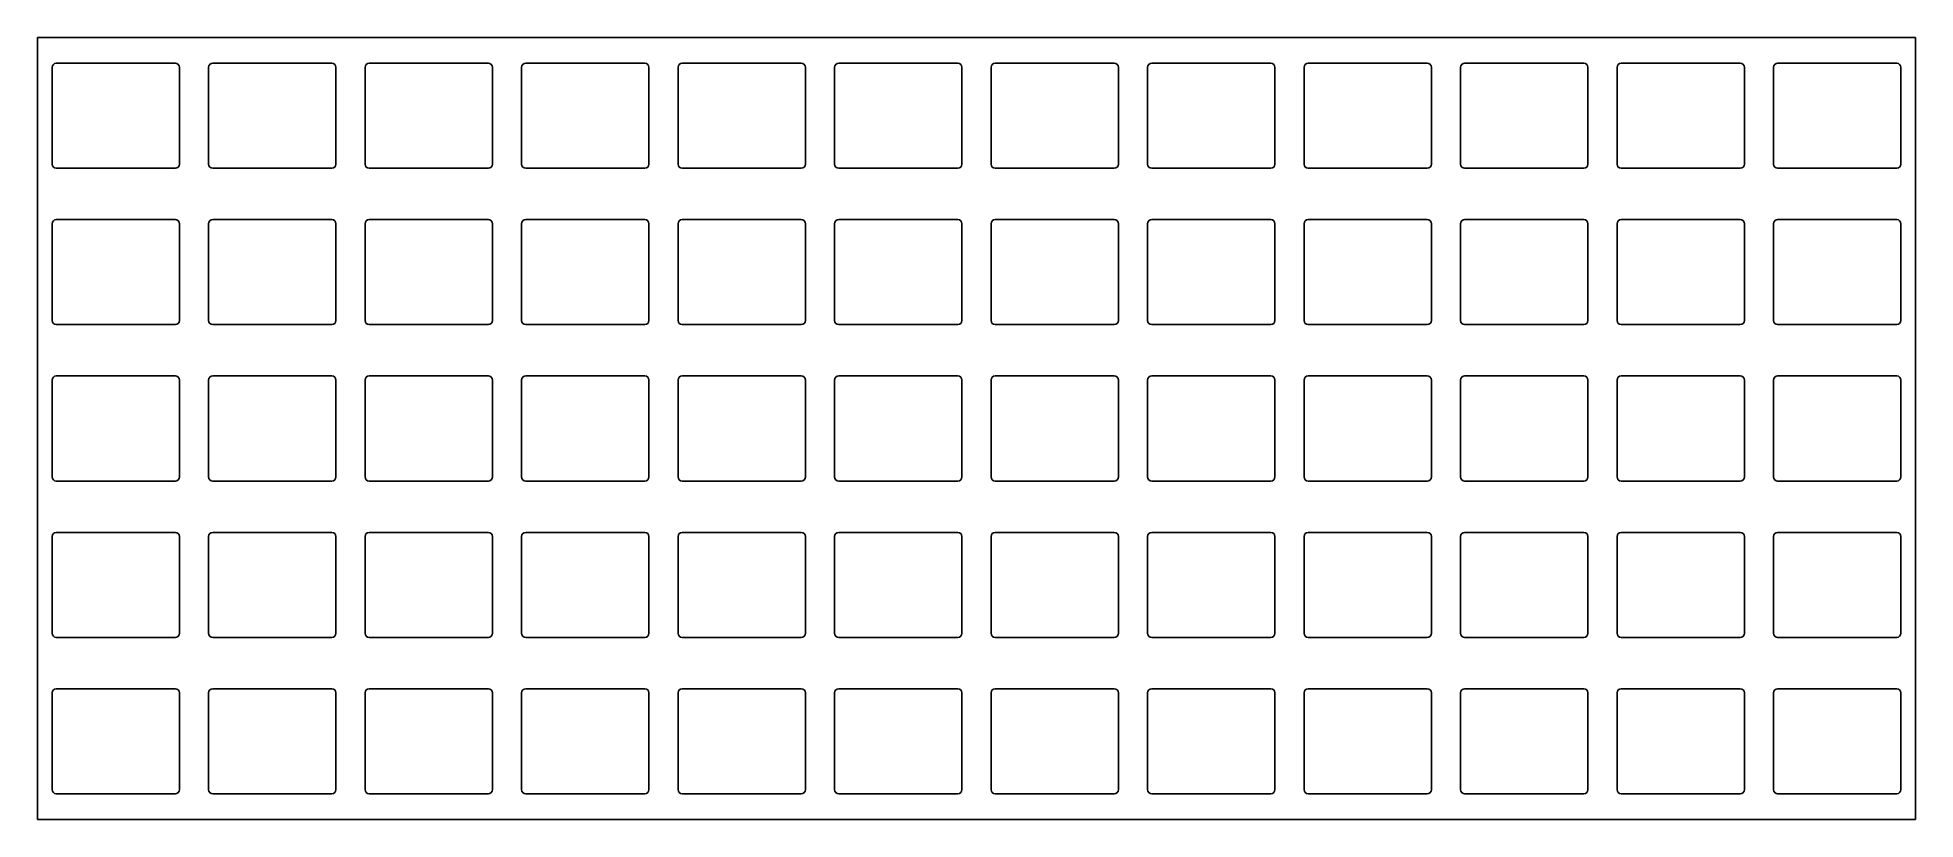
# Model space of a CAD drawing. Header units: millimetres. Extents: x 0 to 229, y -95 to 0.
import ezdxf

# ---------------------------------------------------------------- set-up
doc = ezdxf.new("R2010")
doc.units = ezdxf.units.MM

msp = doc.modelspace()

# ---------------------------------------------------------------- linework, layer by layer
for p, q in [((0, 0), (228.6, 0)), ((0, 0), (0, -95.25)), ((228.6, 0), (228.6, -95.25)), ((1.775, -3.625), (1.775, -15.425)), ((2.275, -3.125), (16.775, -3.125)), ((17.275, -3.625), (17.275, -15.425)), ((20.825, -3.625), (20.825, -15.425)), ((21.325, -3.125), (35.825, -3.125)), ((36.325, -3.625), (36.325, -15.425)), ((39.875, -3.625), (39.875, -15.425)), ((40.375, -3.125), (54.875, -3.125)), ((55.375, -3.625), (55.375, -15.425)), ((58.925, -3.625), (58.925, -15.425)), ((59.425, -3.125), (73.925, -3.125)), ((74.425, -3.625), (74.425, -15.425)), ((77.975, -3.625), (77.975, -15.425)), ((78.475, -3.125), (92.975, -3.125)), ((93.475, -3.625), (93.475, -15.425)), ((97.025, -3.625), (97.025, -15.425)), ((97.525, -3.125), (112.025, -3.125)), ((112.525, -3.625), (112.525, -15.425)), ((116.075, -3.625), (116.075, -15.425)), ((116.575, -3.125), (131.075, -3.125)), ((131.575, -3.625), (131.575, -15.425)), ((135.125, -3.625), (135.125, -15.425)), ((135.625, -3.125), (150.125, -3.125)), ((150.625, -3.625), (150.625, -15.425)), ((154.175, -3.625), (154.175, -15.425)), ((154.675, -3.125), (169.175, -3.125)), ((169.675, -3.625), (169.675, -15.425)), ((173.225, -3.625), (173.225, -15.425)), ((173.725, -3.125), (188.225, -3.125)), ((188.725, -3.625), (188.725, -15.425)), ((192.275, -3.625), (192.275, -15.425)), ((192.775, -3.125), (207.275, -3.125)), ((207.775, -3.625), (207.775, -15.425)), ((211.325, -3.625), (211.325, -15.425)), ((211.825, -3.125), (226.325, -3.125)), ((226.825, -3.625), (226.825, -15.425)), ((2.275, -15.925), (16.775, -15.925)), ((21.325, -15.925), (35.825, -15.925)), ((40.375, -15.925), (54.875, -15.925)), ((59.425, -15.925), (73.925, -15.925)), ((78.475, -15.925), (92.975, -15.925)), ((97.525, -15.925), (112.025, -15.925)), ((116.575, -15.925), (131.075, -15.925)), ((135.625, -15.925), (150.125, -15.925)), ((154.675, -15.925), (169.175, -15.925)), ((173.725, -15.925), (188.225, -15.925)), ((192.775, -15.925), (207.275, -15.925)), ((211.825, -15.925), (226.325, -15.925)), ((1.775, -22.675), (1.775, -34.475)), ((2.275, -22.175), (16.775, -22.175)), ((17.275, -22.675), (17.275, -34.475)), ((20.825, -22.675), (20.825, -34.475)), ((21.325, -22.175), (35.825, -22.175)), ((36.325, -22.675), (36.325, -34.475)), ((39.875, -22.675), (39.875, -34.475)), ((40.375, -22.175), (54.875, -22.175)), ((55.375, -22.675), (55.375, -34.475)), ((58.925, -22.675), (58.925, -34.475)), ((59.425, -22.175), (73.925, -22.175)), ((74.425, -22.675), (74.425, -34.475)), ((77.975, -22.675), (77.975, -34.475)), ((78.475, -22.175), (92.975, -22.175)), ((93.475, -22.675), (93.475, -34.475)), ((97.025, -22.675), (97.025, -34.475)), ((97.525, -22.175), (112.025, -22.175)), ((112.525, -22.675), (112.525, -34.475)), ((116.075, -22.675), (116.075, -34.475)), ((116.575, -22.175), (131.075, -22.175)), ((131.575, -22.675), (131.575, -34.475)), ((135.125, -22.675), (135.125, -34.475)), ((135.625, -22.175), (150.125, -22.175)), ((150.625, -22.675), (150.625, -34.475)), ((154.175, -22.675), (154.175, -34.475)), ((154.675, -22.175), (169.175, -22.175)), ((169.675, -22.675), (169.675, -34.475)), ((173.225, -22.675), (173.225, -34.475)), ((173.725, -22.175), (188.225, -22.175)), ((188.725, -22.675), (188.725, -34.475)), ((192.275, -22.675), (192.275, -34.475)), ((192.775, -22.175), (207.275, -22.175)), ((207.775, -22.675), (207.775, -34.475)), ((211.325, -22.675), (211.325, -34.475)), ((211.825, -22.175), (226.325, -22.175)), ((226.825, -22.675), (226.825, -34.475)), ((2.275, -34.975), (16.775, -34.975)), ((21.325, -34.975), (35.825, -34.975)), ((40.375, -34.975), (54.875, -34.975)), ((59.425, -34.975), (73.925, -34.975)), ((78.475, -34.975), (92.975, -34.975)), ((97.525, -34.975), (112.025, -34.975)), ((116.575, -34.975), (131.075, -34.975)), ((135.625, -34.975), (150.125, -34.975)), ((154.675, -34.975), (169.175, -34.975)), ((173.725, -34.975), (188.225, -34.975)), ((192.775, -34.975), (207.275, -34.975)), ((211.825, -34.975), (226.325, -34.975)), ((1.775, -41.725), (1.775, -53.525)), ((2.275, -41.225), (16.775, -41.225)), ((17.275, -41.725), (17.275, -53.525)), ((20.825, -41.725), (20.825, -53.525)), ((21.325, -41.225), (35.825, -41.225)), ((36.325, -41.725), (36.325, -53.525)), ((39.875, -41.725), (39.875, -53.525)), ((40.375, -41.225), (54.875, -41.225)), ((55.375, -41.725), (55.375, -53.525)), ((58.925, -41.725), (58.925, -53.525)), ((59.425, -41.225), (73.925, -41.225)), ((74.425, -41.725), (74.425, -53.525)), ((77.975, -41.725), (77.975, -53.525)), ((78.475, -41.225), (92.975, -41.225)), ((93.475, -41.725), (93.475, -53.525)), ((97.025, -41.725), (97.025, -53.525)), ((97.525, -41.225), (112.025, -41.225)), ((112.525, -41.725), (112.525, -53.525)), ((116.075, -41.725), (116.075, -53.525)), ((116.575, -41.225), (131.075, -41.225)), ((131.575, -41.725), (131.575, -53.525)), ((135.125, -41.725), (135.125, -53.525)), ((135.625, -41.225), (150.125, -41.225)), ((150.625, -41.725), (150.625, -53.525)), ((154.175, -41.725), (154.175, -53.525)), ((154.675, -41.225), (169.175, -41.225)), ((169.675, -41.725), (169.675, -53.525)), ((173.225, -41.725), (173.225, -53.525)), ((173.725, -41.225), (188.225, -41.225)), ((188.725, -41.725), (188.725, -53.525)), ((192.275, -41.725), (192.275, -53.525)), ((192.775, -41.225), (207.275, -41.225)), ((207.775, -41.725), (207.775, -53.525)), ((211.325, -41.725), (211.325, -53.525)), ((211.825, -41.225), (226.325, -41.225)), ((226.825, -41.725), (226.825, -53.525)), ((2.275, -54.025), (16.775, -54.025)), ((21.325, -54.025), (35.825, -54.025)), ((40.375, -54.025), (54.875, -54.025)), ((59.425, -54.025), (73.925, -54.025)), ((78.475, -54.025), (92.975, -54.025)), ((97.525, -54.025), (112.025, -54.025)), ((116.575, -54.025), (131.075, -54.025)), ((135.625, -54.025), (150.125, -54.025)), ((154.675, -54.025), (169.175, -54.025)), ((173.725, -54.025), (188.225, -54.025)), ((192.775, -54.025), (207.275, -54.025)), ((211.825, -54.025), (226.325, -54.025)), ((1.775, -60.775), (1.775, -72.575)), ((2.275, -60.275), (16.775, -60.275)), ((17.275, -60.775), (17.275, -72.575)), ((20.825, -60.775), (20.825, -72.575)), ((21.325, -60.275), (35.825, -60.275)), ((36.325, -60.775), (36.325, -72.575)), ((39.875, -60.775), (39.875, -72.575)), ((40.375, -60.275), (54.875, -60.275)), ((55.375, -60.775), (55.375, -72.575)), ((58.925, -60.775), (58.925, -72.575)), ((59.425, -60.275), (73.925, -60.275)), ((74.425, -60.775), (74.425, -72.575)), ((77.975, -60.775), (77.975, -72.575)), ((78.475, -60.275), (92.975, -60.275)), ((93.475, -60.775), (93.475, -72.575)), ((97.025, -60.775), (97.025, -72.575)), ((97.525, -60.275), (112.025, -60.275)), ((112.525, -60.775), (112.525, -72.575)), ((116.075, -60.775), (116.075, -72.575)), ((116.575, -60.275), (131.075, -60.275)), ((131.575, -60.775), (131.575, -72.575)), ((135.125, -60.775), (135.125, -72.575)), ((135.625, -60.275), (150.125, -60.275)), ((150.625, -60.775), (150.625, -72.575)), ((154.175, -60.775), (154.175, -72.575)), ((154.675, -60.275), (169.175, -60.275)), ((169.675, -60.775), (169.675, -72.575)), ((173.225, -60.775), (173.225, -72.575)), ((173.725, -60.275), (188.225, -60.275)), ((188.725, -60.775), (188.725, -72.575)), ((192.275, -60.775), (192.275, -72.575)), ((192.775, -60.275), (207.275, -60.275)), ((207.775, -60.775), (207.775, -72.575)), ((211.325, -60.775), (211.325, -72.575)), ((211.825, -60.275), (226.325, -60.275)), ((226.825, -60.775), (226.825, -72.575)), ((2.275, -73.075), (16.775, -73.075)), ((21.325, -73.075), (35.825, -73.075)), ((40.375, -73.075), (54.875, -73.075)), ((59.425, -73.075), (73.925, -73.075)), ((78.475, -73.075), (92.975, -73.075)), ((97.525, -73.075), (112.025, -73.075)), ((116.575, -73.075), (131.075, -73.075)), ((135.625, -73.075), (150.125, -73.075)), ((154.675, -73.075), (169.175, -73.075)), ((173.725, -73.075), (188.225, -73.075)), ((192.775, -73.075), (207.275, -73.075)), ((211.825, -73.075), (226.325, -73.075)), ((1.775, -79.825), (1.775, -91.625)), ((2.275, -79.325), (16.775, -79.325)), ((17.275, -79.825), (17.275, -91.625)), ((20.825, -79.825), (20.825, -91.625)), ((21.325, -79.325), (35.825, -79.325)), ((36.325, -79.825), (36.325, -91.625)), ((39.875, -79.825), (39.875, -91.625)), ((40.375, -79.325), (54.875, -79.325)), ((55.375, -79.825), (55.375, -91.625)), ((58.925, -79.825), (58.925, -91.625)), ((59.425, -79.325), (73.925, -79.325)), ((74.425, -79.825), (74.425, -91.625)), ((77.975, -79.825), (77.975, -91.625)), ((78.475, -79.325), (92.975, -79.325)), ((93.475, -79.825), (93.475, -91.625)), ((97.025, -79.825), (97.025, -91.625)), ((97.525, -79.325), (112.025, -79.325)), ((112.525, -79.825), (112.525, -91.625)), ((116.075, -79.825), (116.075, -91.625)), ((116.575, -79.325), (131.075, -79.325)), ((131.575, -79.825), (131.575, -91.625)), ((135.125, -79.825), (135.125, -91.625)), ((135.625, -79.325), (150.125, -79.325)), ((150.625, -79.825), (150.625, -91.625)), ((154.175, -79.825), (154.175, -91.625)), ((154.675, -79.325), (169.175, -79.325)), ((169.675, -79.825), (169.675, -91.625)), ((173.225, -79.825), (173.225, -91.625)), ((173.725, -79.325), (188.225, -79.325)), ((188.725, -79.825), (188.725, -91.625)), ((192.275, -79.825), (192.275, -91.625)), ((192.775, -79.325), (207.275, -79.325)), ((207.775, -79.825), (207.775, -91.625)), ((211.325, -79.825), (211.325, -91.625)), ((211.825, -79.325), (226.325, -79.325)), ((226.825, -79.825), (226.825, -91.625)), ((2.275, -92.125), (16.775, -92.125)), ((21.325, -92.125), (35.825, -92.125)), ((40.375, -92.125), (54.875, -92.125)), ((59.425, -92.125), (73.925, -92.125)), ((78.475, -92.125), (92.975, -92.125)), ((97.525, -92.125), (112.025, -92.125)), ((116.575, -92.125), (131.075, -92.125)), ((135.625, -92.125), (150.125, -92.125)), ((154.675, -92.125), (169.175, -92.125)), ((173.725, -92.125), (188.225, -92.125)), ((192.775, -92.125), (207.275, -92.125)), ((211.825, -92.125), (226.325, -92.125)), ((0, -95.25), (228.6, -95.25))]:
    msp.add_line(p, q)
for centre, start, end in [((2.275, -3.625), 90, 180), ((16.775, -3.625), 0, 90), ((21.325, -3.625), 90, 180), ((35.825, -3.625), 0, 90), ((40.375, -3.625), 90, 180), ((54.875, -3.625), 0, 90), ((59.425, -3.625), 90, 180), ((73.925, -3.625), 0, 90), ((78.475, -3.625), 90, 180), ((92.975, -3.625), 0, 90), ((97.525, -3.625), 90, 180), ((112.025, -3.625), 0, 90), ((116.575, -3.625), 90, 180), ((131.075, -3.625), 0, 90), ((135.625, -3.625), 90, 180), ((150.125, -3.625), 0, 90), ((154.675, -3.625), 90, 180), ((169.175, -3.625), 0, 90), ((173.725, -3.625), 90, 180), ((188.225, -3.625), 0, 90), ((192.775, -3.625), 90, 180), ((207.275, -3.625), 0, 90), ((211.825, -3.625), 90, 180), ((226.325, -3.625), 0, 90), ((2.275, -15.425), 180, 270), ((16.775, -15.425), 270, 360), ((21.325, -15.425), 180, 270), ((35.825, -15.425), 270, 360), ((40.375, -15.425), 180, 270), ((54.875, -15.425), 270, 360), ((59.425, -15.425), 180, 270), ((73.925, -15.425), 270, 360), ((78.475, -15.425), 180, 270), ((92.975, -15.425), 270, 360), ((97.525, -15.425), 180, 270), ((112.025, -15.425), 270, 360), ((116.575, -15.425), 180, 270), ((131.075, -15.425), 270, 360), ((135.625, -15.425), 180, 270), ((150.125, -15.425), 270, 360), ((154.675, -15.425), 180, 270), ((169.175, -15.425), 270, 360), ((173.725, -15.425), 180, 270), ((188.225, -15.425), 270, 360), ((192.775, -15.425), 180, 270), ((207.275, -15.425), 270, 360), ((211.825, -15.425), 180, 270), ((226.325, -15.425), 270, 360), ((2.275, -22.675), 90, 180), ((16.775, -22.675), 0, 90), ((21.325, -22.675), 90, 180), ((35.825, -22.675), 0, 90), ((40.375, -22.675), 90, 180), ((54.875, -22.675), 0, 90), ((59.425, -22.675), 90, 180), ((73.925, -22.675), 0, 90), ((78.475, -22.675), 90, 180), ((92.975, -22.675), 0, 90), ((97.525, -22.675), 90, 180), ((112.025, -22.675), 0, 90), ((116.575, -22.675), 90, 180), ((131.075, -22.675), 0, 90), ((135.625, -22.675), 90, 180), ((150.125, -22.675), 0, 90), ((154.675, -22.675), 90, 180), ((169.175, -22.675), 0, 90), ((173.725, -22.675), 90, 180), ((188.225, -22.675), 0, 90), ((192.775, -22.675), 90, 180), ((207.275, -22.675), 0, 90), ((211.825, -22.675), 90, 180), ((226.325, -22.675), 0, 90), ((2.275, -34.475), 180, 270), ((16.775, -34.475), 270, 360), ((21.325, -34.475), 180, 270), ((35.825, -34.475), 270, 360), ((40.375, -34.475), 180, 270), ((54.875, -34.475), 270, 360), ((59.425, -34.475), 180, 270), ((73.925, -34.475), 270, 360), ((78.475, -34.475), 180, 270), ((92.975, -34.475), 270, 360), ((97.525, -34.475), 180, 270), ((112.025, -34.475), 270, 360), ((116.575, -34.475), 180, 270), ((131.075, -34.475), 270, 360), ((135.625, -34.475), 180, 270), ((150.125, -34.475), 270, 360), ((154.675, -34.475), 180, 270), ((169.175, -34.475), 270, 360), ((173.725, -34.475), 180, 270), ((188.225, -34.475), 270, 360), ((192.775, -34.475), 180, 270), ((207.275, -34.475), 270, 360), ((211.825, -34.475), 180, 270), ((226.325, -34.475), 270, 360), ((2.275, -41.725), 90, 180), ((16.775, -41.725), 0, 90), ((21.325, -41.725), 90, 180), ((35.825, -41.725), 0, 90), ((40.375, -41.725), 90, 180), ((54.875, -41.725), 0, 90), ((59.425, -41.725), 90, 180), ((73.925, -41.725), 0, 90), ((78.475, -41.725), 90, 180), ((92.975, -41.725), 0, 90), ((97.525, -41.725), 90, 180), ((112.025, -41.725), 0, 90), ((116.575, -41.725), 90, 180), ((131.075, -41.725), 0, 90), ((135.625, -41.725), 90, 180), ((150.125, -41.725), 0, 90), ((154.675, -41.725), 90, 180), ((169.175, -41.725), 0, 90), ((173.725, -41.725), 90, 180), ((188.225, -41.725), 0, 90), ((192.775, -41.725), 90, 180), ((207.275, -41.725), 0, 90), ((211.825, -41.725), 90, 180), ((226.325, -41.725), 0, 90), ((2.275, -53.525), 180, 270), ((16.775, -53.525), 270, 360), ((21.325, -53.525), 180, 270), ((35.825, -53.525), 270, 360), ((40.375, -53.525), 180, 270), ((54.875, -53.525), 270, 360), ((59.425, -53.525), 180, 270), ((73.925, -53.525), 270, 360), ((78.475, -53.525), 180, 270), ((92.975, -53.525), 270, 360), ((97.525, -53.525), 180, 270), ((112.025, -53.525), 270, 360), ((116.575, -53.525), 180, 270), ((131.075, -53.525), 270, 360), ((135.625, -53.525), 180, 270), ((150.125, -53.525), 270, 360), ((154.675, -53.525), 180, 270), ((169.175, -53.525), 270, 360), ((173.725, -53.525), 180, 270), ((188.225, -53.525), 270, 360), ((192.775, -53.525), 180, 270), ((207.275, -53.525), 270, 360), ((211.825, -53.525), 180, 270), ((226.325, -53.525), 270, 360), ((2.275, -60.775), 90, 180), ((16.775, -60.775), 0, 90), ((21.325, -60.775), 90, 180), ((35.825, -60.775), 0, 90), ((40.375, -60.775), 90, 180), ((54.875, -60.775), 0, 90), ((59.425, -60.775), 90, 180), ((73.925, -60.775), 0, 90), ((78.475, -60.775), 90, 180), ((92.975, -60.775), 0, 90), ((97.525, -60.775), 90, 180), ((112.025, -60.775), 0, 90), ((116.575, -60.775), 90, 180), ((131.075, -60.775), 0, 90), ((135.625, -60.775), 90, 180), ((150.125, -60.775), 0, 90), ((154.675, -60.775), 90, 180), ((169.175, -60.775), 0, 90), ((173.725, -60.775), 90, 180), ((188.225, -60.775), 0, 90), ((192.775, -60.775), 90, 180), ((207.275, -60.775), 0, 90), ((211.825, -60.775), 90, 180), ((226.325, -60.775), 0, 90), ((2.275, -72.575), 180, 270), ((16.775, -72.575), 270, 360), ((21.325, -72.575), 180, 270), ((35.825, -72.575), 270, 360), ((40.375, -72.575), 180, 270), ((54.875, -72.575), 270, 360), ((59.425, -72.575), 180, 270), ((73.925, -72.575), 270, 360), ((78.475, -72.575), 180, 270), ((92.975, -72.575), 270, 360), ((97.525, -72.575), 180, 270), ((112.025, -72.575), 270, 360), ((116.575, -72.575), 180, 270), ((131.075, -72.575), 270, 360), ((135.625, -72.575), 180, 270), ((150.125, -72.575), 270, 360), ((154.675, -72.575), 180, 270), ((169.175, -72.575), 270, 360), ((173.725, -72.575), 180, 270), ((188.225, -72.575), 270, 360), ((192.775, -72.575), 180, 270), ((207.275, -72.575), 270, 360), ((211.825, -72.575), 180, 270), ((226.325, -72.575), 270, 360), ((2.275, -79.825), 90, 180), ((16.775, -79.825), 0, 90), ((21.325, -79.825), 90, 180), ((35.825, -79.825), 0, 90), ((40.375, -79.825), 90, 180), ((54.875, -79.825), 0, 90), ((59.425, -79.825), 90, 180), ((73.925, -79.825), 0, 90), ((78.475, -79.825), 90, 180), ((92.975, -79.825), 0, 90), ((97.525, -79.825), 90, 180), ((112.025, -79.825), 0, 90), ((116.575, -79.825), 90, 180), ((131.075, -79.825), 0, 90), ((135.625, -79.825), 90, 180), ((150.125, -79.825), 0, 90), ((154.675, -79.825), 90, 180), ((169.175, -79.825), 0, 90), ((173.725, -79.825), 90, 180), ((188.225, -79.825), 0, 90), ((192.775, -79.825), 90, 180), ((207.275, -79.825), 0, 90), ((211.825, -79.825), 90, 180), ((226.325, -79.825), 0, 90), ((2.275, -91.625), 180, 270), ((16.775, -91.625), 270, 360), ((21.325, -91.625), 180, 270), ((35.825, -91.625), 270, 360), ((40.375, -91.625), 180, 270), ((54.875, -91.625), 270, 360), ((59.425, -91.625), 180, 270), ((73.925, -91.625), 270, 360), ((78.475, -91.625), 180, 270), ((92.975, -91.625), 270, 360), ((97.525, -91.625), 180, 270), ((112.025, -91.625), 270, 360), ((116.575, -91.625), 180, 270), ((131.075, -91.625), 270, 360), ((135.625, -91.625), 180, 270), ((150.125, -91.625), 270, 360), ((154.675, -91.625), 180, 270), ((169.175, -91.625), 270, 360), ((173.725, -91.625), 180, 270), ((188.225, -91.625), 270, 360), ((192.775, -91.625), 180, 270), ((207.275, -91.625), 270, 360), ((211.825, -91.625), 180, 270), ((226.325, -91.625), 270, 360)]:
    msp.add_arc(centre, 0.5, start, end)

doc.saveas('drawing.dxf')
